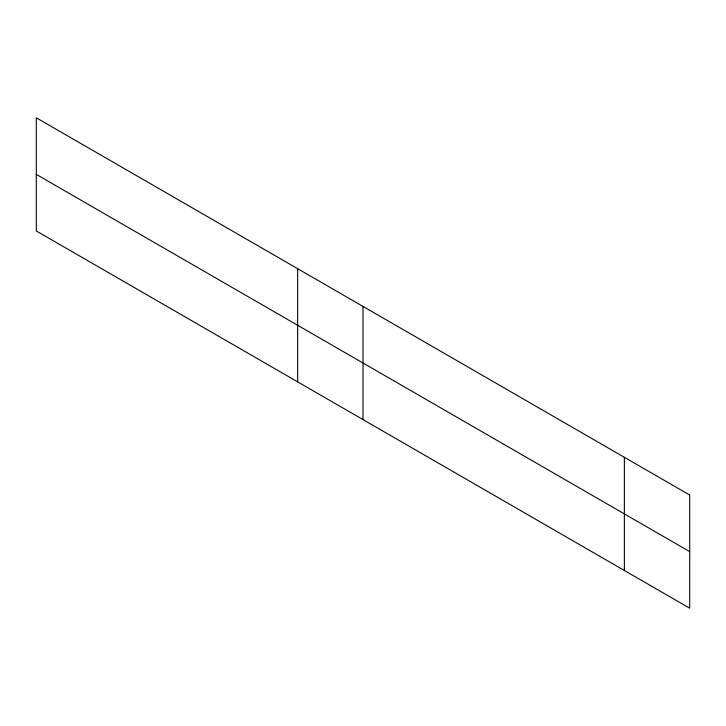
<?xml version="1.0" encoding="UTF-8"?>
<svg xmlns="http://www.w3.org/2000/svg" width="726" height="726" viewBox="0 0 726 726"><rect width="100%" height="100%" fill="white"/><g stroke="black" fill="none" stroke-linecap="round" stroke-linejoin="round"><path stroke-width="1.09" d="M36.3 174.385L689.7 551.615M624.36 457.307L624.36 570.482M363 306.417L363 419.583M297.66 268.693L297.66 381.867M689.7 495.032L36.3 117.794L36.3 230.968L689.7 608.207L689.7 495.032"/></g></svg>
